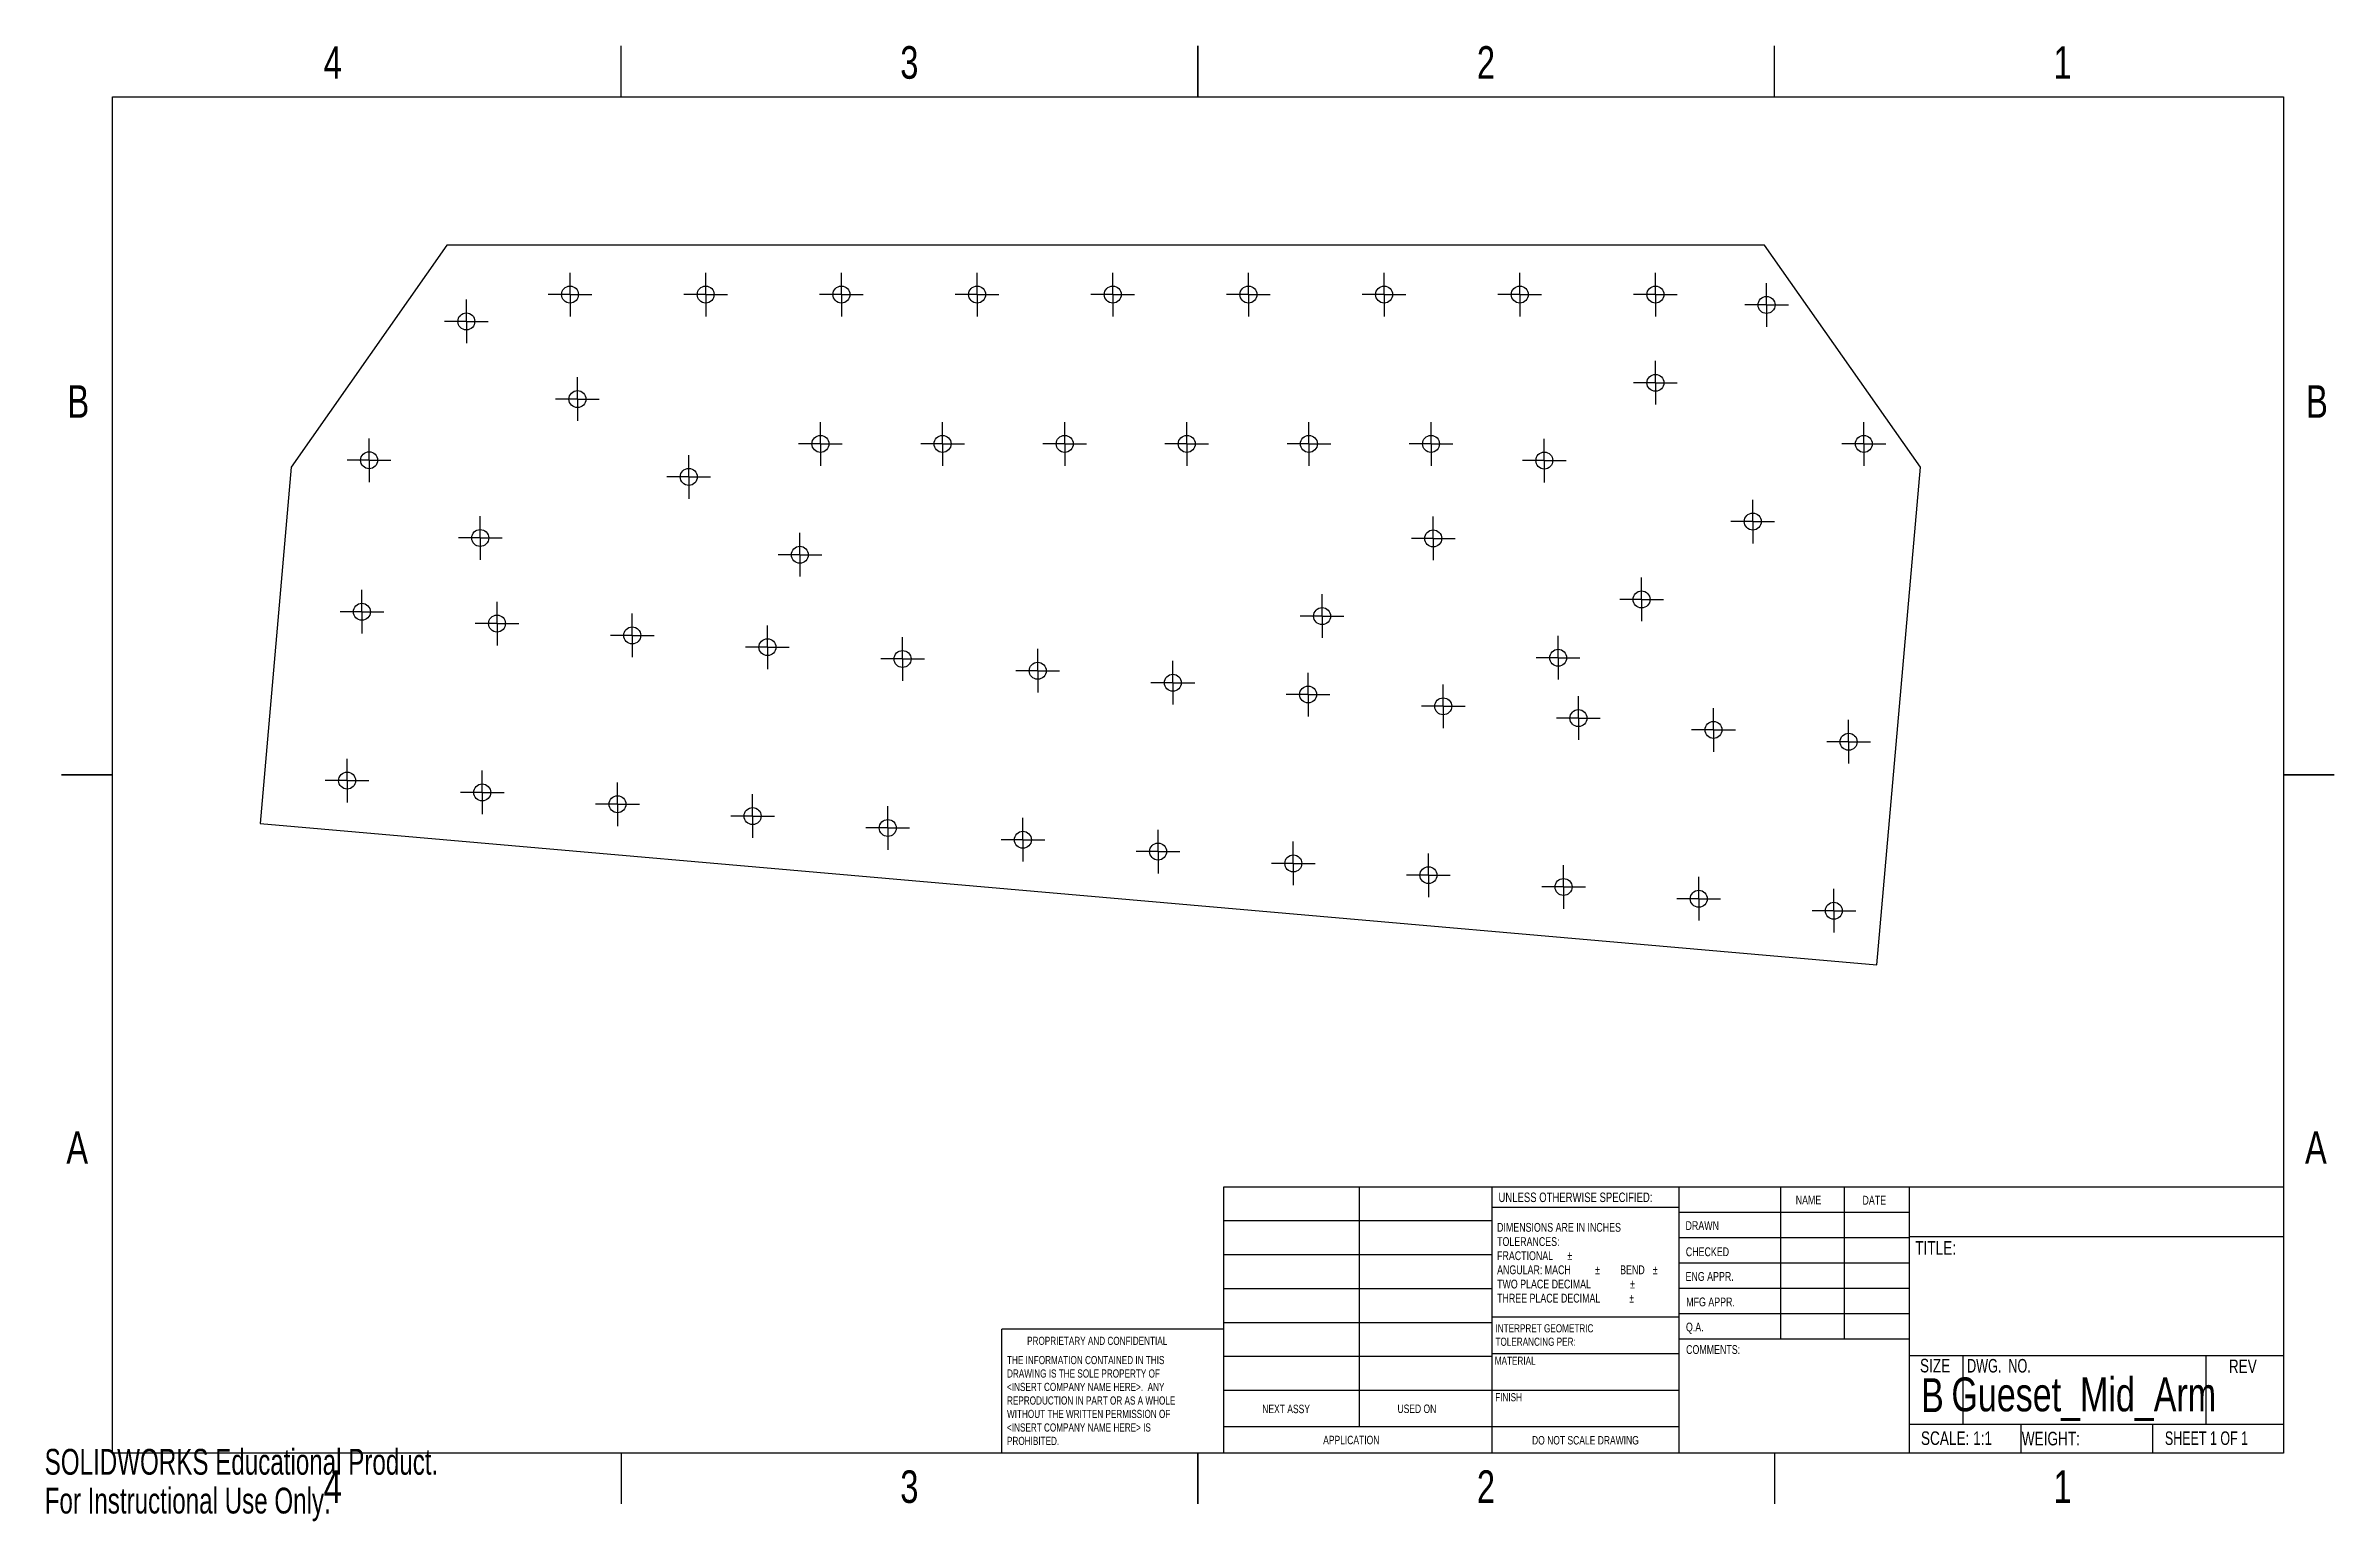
# Model space of a CAD drawing. Extents: x 0 to 16.9, y 0 to 10.9.
import ezdxf

# ---------------------------------------------------------------- set-up
doc = ezdxf.new("R2010")
doc.units = 0
doc.header["$MEASUREMENT"] = 0
doc.layers.get('0').update_dxf_attribs({"linetype": 'CONTINUOUS'})
doc.styles.add('SLDTEXTSTYLE0', font='TXT', dxfattribs={"width": 0.75})
doc.styles.add('SLDTEXTSTYLE1', font='TXT', dxfattribs={"width": 0.6875})
doc.styles.add('SLDTEXTSTYLE2', font='TXT', dxfattribs={"width": 0.694444})
doc.styles.add('SLDTEXTSTYLE3', font='TXT', dxfattribs={"width": 0.7})

# ---------------------------------------------------------------- blocks, each defined once
blk = doc.blocks.new('SW_NOTE_0')
at = {"color": 0, "linetype": 'CONTINUOUS', "char_height": 0.06, "attachment_point": 1, "style": 'SLDTEXTSTYLE0'}
for s, insert in [('INTERPRET GEOMETRIC', (0, 0.077)), ('TOLERANCING PER:', (0, -0.022))]:
    blk.add_mtext(s, dxfattribs=dict(at, insert=insert))
blk = doc.blocks.new('SW_NOTE_1')
at = {"color": 0, "linetype": 'CONTINUOUS', "char_height": 0.065, "attachment_point": 1, "style": 'SLDTEXTSTYLE0'}
for s, insert in [('DIMENSIONS ARE IN INCHES', (0, 0.084)), ('TOLERANCES:', (0, -0.021)), ('FRACTIONAL', (0, -0.125)), ('%%p', (0.518, -0.125)), ('ANGULAR: MACH', (0, -0.229)), ('TWO PLACE DECIMAL', (0, -0.334)), ('%%p', (0.723, -0.229)), ('BEND', (0.907, -0.229)), ('%%p', (1.148, -0.229)), ('THREE PLACE DECIMAL', (0, -0.438)), ('%%p', (0.974, -0.438)), ('%%p', (0.979, -0.334))]:
    blk.add_mtext(s, dxfattribs=dict(at, insert=insert))
blk = doc.blocks.new('SW_NOTE_2')
at = {"color": 0, "linetype": 'CONTINUOUS', "char_height": 0.06, "attachment_point": 1, "style": 'SLDTEXTSTYLE0'}
for s, insert in [('THE INFORMATION CONTAINED IN THIS', (0, 0.077)), ('<INSERT COMPANY NAME HERE>.  ANY', (0, -0.121)), ('DRAWING IS THE SOLE PROPERTY OF', (0, -0.022)), ('WITHOUT THE WRITTEN PERMISSION OF', (0, -0.32)), ('REPRODUCTION IN PART OR AS A WHOLE', (0, -0.221)), ('<INSERT COMPANY NAME HERE> IS', (0, -0.42)), ('PROHIBITED.', (0, -0.519))]:
    blk.add_mtext(s, dxfattribs=dict(at, insert=insert))
blk = doc.blocks.new('SW_CENTERMARKSYMBOL_0')
at = {"color": 0, "linetype": 'CONTINUOUS'}
for p, q in [((-0.098, 0), (-0.161, 0)), ((0, 0), (-0.098, 0)), ((0, 0.098), (0, 0.161)), ((0, 0), (0, 0.098)), ((0, 0), (0, -0.098)), ((0, 0), (0.098, 0)), ((0.098, 0), (0.161, 0)), ((0, -0.098), (0, -0.161))]:
    blk.add_line(p, q, dxfattribs=at)
blk = doc.blocks.new('SW_CENTERMARKSYMBOL_1')
at = {"color": 0, "linetype": 'CONTINUOUS'}
for p, q in [((-0.098, 0), (-0.161, 0)), ((0, 0), (-0.098, 0)), ((0, 0.098), (0, 0.161)), ((0, 0), (0, 0.098)), ((0, 0), (0, -0.098)), ((0, 0), (0.098, 0)), ((0.098, 0), (0.161, 0)), ((0, -0.098), (0, -0.161))]:
    blk.add_line(p, q, dxfattribs=at)
blk = doc.blocks.new('SW_CENTERMARKSYMBOL_2')
at = {"color": 0, "linetype": 'CONTINUOUS'}
for p, q in [((-0.098, 0), (-0.161, 0)), ((0, 0), (-0.098, 0)), ((0, 0.098), (0, 0.161)), ((0, 0), (0, 0.098)), ((0, 0), (0, -0.098)), ((0, 0), (0.098, 0)), ((0.098, 0), (0.161, 0)), ((0, -0.098), (0, -0.161))]:
    blk.add_line(p, q, dxfattribs=at)
blk = doc.blocks.new('SW_CENTERMARKSYMBOL_3')
at = {"color": 0, "linetype": 'CONTINUOUS'}
for p, q in [((-0.098, 0), (-0.161, 0)), ((0, 0), (-0.098, 0)), ((0, 0.098), (0, 0.161)), ((0, 0), (0, 0.098)), ((0, 0), (0, -0.098)), ((0, 0), (0.098, 0)), ((0.098, 0), (0.161, 0)), ((0, -0.098), (0, -0.161))]:
    blk.add_line(p, q, dxfattribs=at)
blk = doc.blocks.new('SW_CENTERMARKSYMBOL_4')
at = {"color": 0, "linetype": 'CONTINUOUS'}
for p, q in [((-0.098, 0), (-0.161, 0)), ((0, 0), (-0.098, 0)), ((0, 0.098), (0, 0.161)), ((0, 0), (0, 0.098)), ((0, 0), (0, -0.098)), ((0, 0), (0.098, 0)), ((0.098, 0), (0.161, 0)), ((0, -0.098), (0, -0.161))]:
    blk.add_line(p, q, dxfattribs=at)
blk = doc.blocks.new('SW_CENTERMARKSYMBOL_5')
at = {"color": 0, "linetype": 'CONTINUOUS'}
for p, q in [((-0.098, 0), (-0.161, 0)), ((0, 0), (-0.098, 0)), ((0, 0.098), (0, 0.161)), ((0, 0), (0, 0.098)), ((0, 0), (0, -0.098)), ((0, 0), (0.098, 0)), ((0.098, 0), (0.161, 0)), ((0, -0.098), (0, -0.161))]:
    blk.add_line(p, q, dxfattribs=at)
blk = doc.blocks.new('SW_CENTERMARKSYMBOL_6')
at = {"color": 0, "linetype": 'CONTINUOUS'}
for p, q in [((-0.098, 0), (-0.161, 0)), ((0, 0), (-0.098, 0)), ((0, 0.098), (0, 0.161)), ((0, 0), (0, 0.098)), ((0, 0), (0, -0.098)), ((0, 0), (0.098, 0)), ((0.098, 0), (0.161, 0)), ((0, -0.098), (0, -0.161))]:
    blk.add_line(p, q, dxfattribs=at)
blk = doc.blocks.new('SW_CENTERMARKSYMBOL_7')
at = {"color": 0, "linetype": 'CONTINUOUS'}
for p, q in [((-0.098, 0), (-0.161, 0)), ((0, 0), (-0.098, 0)), ((0, 0.098), (0, 0.161)), ((0, 0), (0, 0.098)), ((0, 0), (0, -0.098)), ((0, 0), (0.098, 0)), ((0.098, 0), (0.161, 0)), ((0, -0.098), (0, -0.161))]:
    blk.add_line(p, q, dxfattribs=at)
blk = doc.blocks.new('SW_CENTERMARKSYMBOL_8')
at = {"color": 0, "linetype": 'CONTINUOUS'}
for p, q in [((-0.098, 0), (-0.161, 0)), ((0, 0), (-0.098, 0)), ((0, 0.098), (0, 0.161)), ((0, 0), (0, 0.098)), ((0, 0), (0, -0.098)), ((0, 0), (0.098, 0)), ((0.098, 0), (0.161, 0)), ((0, -0.098), (0, -0.161))]:
    blk.add_line(p, q, dxfattribs=at)
blk = doc.blocks.new('SW_CENTERMARKSYMBOL_9')
at = {"color": 0, "linetype": 'CONTINUOUS'}
for p, q in [((-0.098, 0), (-0.161, 0)), ((0, 0), (-0.098, 0)), ((0, 0.098), (0, 0.161)), ((0, 0), (0, 0.098)), ((0, 0), (0, -0.098)), ((0, 0), (0.098, 0)), ((0.098, 0), (0.161, 0)), ((0, -0.098), (0, -0.161))]:
    blk.add_line(p, q, dxfattribs=at)
blk = doc.blocks.new('SW_CENTERMARKSYMBOL_10')
at = {"color": 0, "linetype": 'CONTINUOUS'}
for p, q in [((-0.098, 0), (-0.161, 0)), ((0, 0), (-0.098, 0)), ((0, 0.098), (0, 0.161)), ((0, 0), (0, 0.098)), ((0, 0), (0, -0.098)), ((0, 0), (0.098, 0)), ((0.098, 0), (0.161, 0)), ((0, -0.098), (0, -0.161))]:
    blk.add_line(p, q, dxfattribs=at)
blk = doc.blocks.new('SW_CENTERMARKSYMBOL_11')
at = {"color": 0, "linetype": 'CONTINUOUS'}
for p, q in [((-0.098, 0), (-0.161, 0)), ((0, 0), (-0.098, 0)), ((0, 0.098), (0, 0.161)), ((0, 0), (0, 0.098)), ((0, 0), (0, -0.098)), ((0, 0), (0.098, 0)), ((0.098, 0), (0.161, 0)), ((0, -0.098), (0, -0.161))]:
    blk.add_line(p, q, dxfattribs=at)
blk = doc.blocks.new('SW_CENTERMARKSYMBOL_12')
at = {"color": 0, "linetype": 'CONTINUOUS'}
for p, q in [((-0.098, 0), (-0.161, 0)), ((0, 0), (-0.098, 0)), ((0, 0.098), (0, 0.161)), ((0, 0), (0, 0.098)), ((0, 0), (0, -0.098)), ((0, 0), (0.098, 0)), ((0.098, 0), (0.161, 0)), ((0, -0.098), (0, -0.161))]:
    blk.add_line(p, q, dxfattribs=at)
blk = doc.blocks.new('SW_CENTERMARKSYMBOL_13')
at = {"color": 0, "linetype": 'CONTINUOUS'}
for p, q in [((-0.098, 0), (-0.161, 0)), ((0, 0), (-0.098, 0)), ((0, 0.098), (0, 0.161)), ((0, 0), (0, 0.098)), ((0, 0), (0, -0.098)), ((0, 0), (0.098, 0)), ((0.098, 0), (0.161, 0)), ((0, -0.098), (0, -0.161))]:
    blk.add_line(p, q, dxfattribs=at)
blk = doc.blocks.new('SW_CENTERMARKSYMBOL_14')
at = {"color": 0, "linetype": 'CONTINUOUS'}
for p, q in [((-0.098, 0), (-0.161, 0)), ((0, 0), (-0.098, 0)), ((0, 0.098), (0, 0.161)), ((0, 0), (0, 0.098)), ((0, 0), (0, -0.098)), ((0, 0), (0.098, 0)), ((0.098, 0), (0.161, 0)), ((0, -0.098), (0, -0.161))]:
    blk.add_line(p, q, dxfattribs=at)
blk = doc.blocks.new('SW_CENTERMARKSYMBOL_15')
at = {"color": 0, "linetype": 'CONTINUOUS'}
for p, q in [((-0.098, 0), (-0.161, 0)), ((0, 0), (-0.098, 0)), ((0, 0.098), (0, 0.161)), ((0, 0), (0, 0.098)), ((0, 0), (0, -0.098)), ((0, 0), (0.098, 0)), ((0.098, 0), (0.161, 0)), ((0, -0.098), (0, -0.161))]:
    blk.add_line(p, q, dxfattribs=at)
blk = doc.blocks.new('SW_CENTERMARKSYMBOL_16')
at = {"color": 0, "linetype": 'CONTINUOUS'}
for p, q in [((-0.098, 0), (-0.161, 0)), ((0, 0), (-0.098, 0)), ((0, 0.098), (0, 0.161)), ((0, 0), (0, 0.098)), ((0, 0), (0, -0.098)), ((0, 0), (0.098, 0)), ((0.098, 0), (0.161, 0)), ((0, -0.098), (0, -0.161))]:
    blk.add_line(p, q, dxfattribs=at)
blk = doc.blocks.new('SW_CENTERMARKSYMBOL_17')
at = {"color": 0, "linetype": 'CONTINUOUS'}
for p, q in [((-0.098, 0), (-0.161, 0)), ((0, 0), (-0.098, 0)), ((0, 0.098), (0, 0.161)), ((0, 0), (0, 0.098)), ((0, 0), (0, -0.098)), ((0, 0), (0.098, 0)), ((0.098, 0), (0.161, 0)), ((0, -0.098), (0, -0.161))]:
    blk.add_line(p, q, dxfattribs=at)
blk = doc.blocks.new('SW_CENTERMARKSYMBOL_18')
at = {"color": 0, "linetype": 'CONTINUOUS'}
for p, q in [((-0.098, 0), (-0.161, 0)), ((0, 0), (-0.098, 0)), ((0, 0.098), (0, 0.161)), ((0, 0), (0, 0.098)), ((0, 0), (0, -0.098)), ((0, 0), (0.098, 0)), ((0.098, 0), (0.161, 0)), ((0, -0.098), (0, -0.161))]:
    blk.add_line(p, q, dxfattribs=at)
blk = doc.blocks.new('SW_CENTERMARKSYMBOL_19')
at = {"color": 0, "linetype": 'CONTINUOUS'}
for p, q in [((-0.098, 0), (-0.161, 0)), ((0, 0), (-0.098, 0)), ((0, 0.098), (0, 0.161)), ((0, 0), (0, 0.098)), ((0, 0), (0, -0.098)), ((0, 0), (0.098, 0)), ((0.098, 0), (0.161, 0)), ((0, -0.098), (0, -0.161))]:
    blk.add_line(p, q, dxfattribs=at)
blk = doc.blocks.new('SW_CENTERMARKSYMBOL_20')
at = {"color": 0, "linetype": 'CONTINUOUS'}
for p, q in [((-0.098, 0), (-0.161, 0)), ((0, 0), (-0.098, 0)), ((0, 0.098), (0, 0.161)), ((0, 0), (0, 0.098)), ((0, 0), (0, -0.098)), ((0, 0), (0.098, 0)), ((0.098, 0), (0.161, 0)), ((0, -0.098), (0, -0.161))]:
    blk.add_line(p, q, dxfattribs=at)
blk = doc.blocks.new('SW_CENTERMARKSYMBOL_21')
at = {"color": 0, "linetype": 'CONTINUOUS'}
for p, q in [((-0.098, 0), (-0.161, 0)), ((0, 0), (-0.098, 0)), ((0, 0.098), (0, 0.161)), ((0, 0), (0, 0.098)), ((0, 0), (0, -0.098)), ((0, 0), (0.098, 0)), ((0.098, 0), (0.161, 0)), ((0, -0.098), (0, -0.161))]:
    blk.add_line(p, q, dxfattribs=at)
blk = doc.blocks.new('SW_CENTERMARKSYMBOL_22')
at = {"color": 0, "linetype": 'CONTINUOUS'}
for p, q in [((-0.098, 0), (-0.161, 0)), ((0, 0), (-0.098, 0)), ((0, 0.098), (0, 0.161)), ((0, 0), (0, 0.098)), ((0, 0), (0, -0.098)), ((0, 0), (0.098, 0)), ((0.098, 0), (0.161, 0)), ((0, -0.098), (0, -0.161))]:
    blk.add_line(p, q, dxfattribs=at)
blk = doc.blocks.new('SW_CENTERMARKSYMBOL_23')
at = {"color": 0, "linetype": 'CONTINUOUS'}
for p, q in [((-0.098, 0), (-0.161, 0)), ((0, 0), (-0.098, 0)), ((0, 0.098), (0, 0.161)), ((0, 0), (0, 0.098)), ((0, 0), (0, -0.098)), ((0, 0), (0.098, 0)), ((0.098, 0), (0.161, 0)), ((0, -0.098), (0, -0.161))]:
    blk.add_line(p, q, dxfattribs=at)
blk = doc.blocks.new('SW_CENTERMARKSYMBOL_24')
at = {"color": 0, "linetype": 'CONTINUOUS'}
for p, q in [((-0.098, 0), (-0.161, 0)), ((0, 0), (-0.098, 0)), ((0, 0.098), (0, 0.161)), ((0, 0), (0, 0.098)), ((0, 0), (0, -0.098)), ((0, 0), (0.098, 0)), ((0.098, 0), (0.161, 0)), ((0, -0.098), (0, -0.161))]:
    blk.add_line(p, q, dxfattribs=at)
blk = doc.blocks.new('SW_CENTERMARKSYMBOL_25')
at = {"color": 0, "linetype": 'CONTINUOUS'}
for p, q in [((-0.098, 0), (-0.161, 0)), ((0, 0), (-0.098, 0)), ((0, 0.098), (0, 0.161)), ((0, 0), (0, 0.098)), ((0, 0), (0, -0.098)), ((0, 0), (0.098, 0)), ((0.098, 0), (0.161, 0)), ((0, -0.098), (0, -0.161))]:
    blk.add_line(p, q, dxfattribs=at)
blk = doc.blocks.new('SW_CENTERMARKSYMBOL_26')
at = {"color": 0, "linetype": 'CONTINUOUS'}
for p, q in [((-0.098, 0), (-0.161, 0)), ((0, 0), (-0.098, 0)), ((0, 0.098), (0, 0.161)), ((0, 0), (0, 0.098)), ((0, 0), (0, -0.098)), ((0, 0), (0.098, 0)), ((0.098, 0), (0.161, 0)), ((0, -0.098), (0, -0.161))]:
    blk.add_line(p, q, dxfattribs=at)
blk = doc.blocks.new('SW_CENTERMARKSYMBOL_27')
at = {"color": 0, "linetype": 'CONTINUOUS'}
for p, q in [((-0.098, 0), (-0.161, 0)), ((0, 0), (-0.098, 0)), ((0, 0.098), (0, 0.161)), ((0, 0), (0, 0.098)), ((0, 0), (0, -0.098)), ((0, 0), (0.098, 0)), ((0.098, 0), (0.161, 0)), ((0, -0.098), (0, -0.161))]:
    blk.add_line(p, q, dxfattribs=at)
blk = doc.blocks.new('SW_CENTERMARKSYMBOL_28')
at = {"color": 0, "linetype": 'CONTINUOUS'}
for p, q in [((-0.098, 0), (-0.161, 0)), ((0, 0), (-0.098, 0)), ((0, 0.098), (0, 0.161)), ((0, 0), (0, 0.098)), ((0, 0), (0, -0.098)), ((0, 0), (0.098, 0)), ((0.098, 0), (0.161, 0)), ((0, -0.098), (0, -0.161))]:
    blk.add_line(p, q, dxfattribs=at)
blk = doc.blocks.new('SW_CENTERMARKSYMBOL_29')
at = {"color": 0, "linetype": 'CONTINUOUS'}
for p, q in [((-0.098, 0), (-0.161, 0)), ((0, 0), (-0.098, 0)), ((0, 0.098), (0, 0.161)), ((0, 0), (0, 0.098)), ((0, 0), (0, -0.098)), ((0, 0), (0.098, 0)), ((0.098, 0), (0.161, 0)), ((0, -0.098), (0, -0.161))]:
    blk.add_line(p, q, dxfattribs=at)
blk = doc.blocks.new('SW_CENTERMARKSYMBOL_30')
at = {"color": 0, "linetype": 'CONTINUOUS'}
for p, q in [((-0.098, 0), (-0.161, 0)), ((0, 0), (-0.098, 0)), ((0, 0.098), (0, 0.161)), ((0, 0), (0, 0.098)), ((0, 0), (0, -0.098)), ((0, 0), (0.098, 0)), ((0.098, 0), (0.161, 0)), ((0, -0.098), (0, -0.161))]:
    blk.add_line(p, q, dxfattribs=at)
blk = doc.blocks.new('SW_CENTERMARKSYMBOL_31')
at = {"color": 0, "linetype": 'CONTINUOUS'}
for p, q in [((-0.098, 0), (-0.161, 0)), ((0, 0), (-0.098, 0)), ((0, 0.098), (0, 0.161)), ((0, 0), (0, 0.098)), ((0, 0), (0, -0.098)), ((0, 0), (0.098, 0)), ((0.098, 0), (0.161, 0)), ((0, -0.098), (0, -0.161))]:
    blk.add_line(p, q, dxfattribs=at)
blk = doc.blocks.new('SW_CENTERMARKSYMBOL_32')
at = {"color": 0, "linetype": 'CONTINUOUS'}
for p, q in [((-0.098, 0), (-0.161, 0)), ((0, 0), (-0.098, 0)), ((0, 0.098), (0, 0.161)), ((0, 0), (0, 0.098)), ((0, 0), (0, -0.098)), ((0, 0), (0.098, 0)), ((0.098, 0), (0.161, 0)), ((0, -0.098), (0, -0.161))]:
    blk.add_line(p, q, dxfattribs=at)
blk = doc.blocks.new('SW_CENTERMARKSYMBOL_33')
at = {"color": 0, "linetype": 'CONTINUOUS'}
for p, q in [((-0.098, 0), (-0.161, 0)), ((0, 0), (-0.098, 0)), ((0, 0.098), (0, 0.161)), ((0, 0), (0, 0.098)), ((0, 0), (0, -0.098)), ((0, 0), (0.098, 0)), ((0.098, 0), (0.161, 0)), ((0, -0.098), (0, -0.161))]:
    blk.add_line(p, q, dxfattribs=at)
blk = doc.blocks.new('SW_CENTERMARKSYMBOL_34')
at = {"color": 0, "linetype": 'CONTINUOUS'}
for p, q in [((-0.098, 0), (-0.161, 0)), ((0, 0), (-0.098, 0)), ((0, 0.098), (0, 0.161)), ((0, 0), (0, 0.098)), ((0, 0), (0, -0.098)), ((0, 0), (0.098, 0)), ((0.098, 0), (0.161, 0)), ((0, -0.098), (0, -0.161))]:
    blk.add_line(p, q, dxfattribs=at)
blk = doc.blocks.new('SW_CENTERMARKSYMBOL_35')
at = {"color": 0, "linetype": 'CONTINUOUS'}
for p, q in [((-0.098, 0), (-0.161, 0)), ((0, 0), (-0.098, 0)), ((0, 0.098), (0, 0.161)), ((0, 0), (0, 0.098)), ((0, 0), (0, -0.098)), ((0, 0), (0.098, 0)), ((0.098, 0), (0.161, 0)), ((0, -0.098), (0, -0.161))]:
    blk.add_line(p, q, dxfattribs=at)
blk = doc.blocks.new('SW_CENTERMARKSYMBOL_36')
at = {"color": 0, "linetype": 'CONTINUOUS'}
for p, q in [((-0.098, 0), (-0.161, 0)), ((0, 0), (-0.098, 0)), ((0, 0.098), (0, 0.161)), ((0, 0), (0, 0.098)), ((0, 0), (0, -0.098)), ((0, 0), (0.098, 0)), ((0.098, 0), (0.161, 0)), ((0, -0.098), (0, -0.161))]:
    blk.add_line(p, q, dxfattribs=at)
blk = doc.blocks.new('SW_CENTERMARKSYMBOL_37')
at = {"color": 0, "linetype": 'CONTINUOUS'}
for p, q in [((-0.098, 0), (-0.161, 0)), ((0, 0), (-0.098, 0)), ((0, 0.098), (0, 0.161)), ((0, 0), (0, 0.098)), ((0, 0), (0, -0.098)), ((0, 0), (0.098, 0)), ((0.098, 0), (0.161, 0)), ((0, -0.098), (0, -0.161))]:
    blk.add_line(p, q, dxfattribs=at)
blk = doc.blocks.new('SW_CENTERMARKSYMBOL_38')
at = {"color": 0, "linetype": 'CONTINUOUS'}
for p, q in [((-0.098, 0), (-0.161, 0)), ((0, 0), (-0.098, 0)), ((0, 0.098), (0, 0.161)), ((0, 0), (0, 0.098)), ((0, 0), (0, -0.098)), ((0, 0), (0.098, 0)), ((0.098, 0), (0.161, 0)), ((0, -0.098), (0, -0.161))]:
    blk.add_line(p, q, dxfattribs=at)
blk = doc.blocks.new('SW_CENTERMARKSYMBOL_39')
at = {"color": 0, "linetype": 'CONTINUOUS'}
for p, q in [((-0.098, 0), (-0.161, 0)), ((0, 0), (-0.098, 0)), ((0, 0.098), (0, 0.161)), ((0, 0), (0, 0.098)), ((0, 0), (0, -0.098)), ((0, 0), (0.098, 0)), ((0.098, 0), (0.161, 0)), ((0, -0.098), (0, -0.161))]:
    blk.add_line(p, q, dxfattribs=at)
blk = doc.blocks.new('SW_CENTERMARKSYMBOL_40')
at = {"color": 0, "linetype": 'CONTINUOUS'}
for p, q in [((-0.098, 0), (-0.161, 0)), ((0, 0), (-0.098, 0)), ((0, 0.098), (0, 0.161)), ((0, 0), (0, 0.098)), ((0, 0), (0, -0.098)), ((0, 0), (0.098, 0)), ((0.098, 0), (0.161, 0)), ((0, -0.098), (0, -0.161))]:
    blk.add_line(p, q, dxfattribs=at)
blk = doc.blocks.new('SW_CENTERMARKSYMBOL_41')
at = {"color": 0, "linetype": 'CONTINUOUS'}
for p, q in [((-0.098, 0), (-0.161, 0)), ((0, 0), (-0.098, 0)), ((0, 0.098), (0, 0.161)), ((0, 0), (0, 0.098)), ((0, 0), (0, -0.098)), ((0, 0), (0.098, 0)), ((0.098, 0), (0.161, 0)), ((0, -0.098), (0, -0.161))]:
    blk.add_line(p, q, dxfattribs=at)
blk = doc.blocks.new('SW_CENTERMARKSYMBOL_42')
at = {"color": 0, "linetype": 'CONTINUOUS'}
for p, q in [((-0.098, 0), (-0.161, 0)), ((0, 0), (-0.098, 0)), ((0, 0.098), (0, 0.161)), ((0, 0), (0, 0.098)), ((0, 0), (0, -0.098)), ((0, 0), (0.098, 0)), ((0.098, 0), (0.161, 0)), ((0, -0.098), (0, -0.161))]:
    blk.add_line(p, q, dxfattribs=at)
blk = doc.blocks.new('SW_CENTERMARKSYMBOL_43')
at = {"color": 0, "linetype": 'CONTINUOUS'}
for p, q in [((-0.098, 0), (-0.161, 0)), ((0, 0), (-0.098, 0)), ((0, 0.098), (0, 0.161)), ((0, 0), (0, 0.098)), ((0, 0), (0, -0.098)), ((0, 0), (0.098, 0)), ((0.098, 0), (0.161, 0)), ((0, -0.098), (0, -0.161))]:
    blk.add_line(p, q, dxfattribs=at)
blk = doc.blocks.new('SW_CENTERMARKSYMBOL_44')
at = {"color": 0, "linetype": 'CONTINUOUS'}
for p, q in [((-0.098, 0), (-0.161, 0)), ((0, 0), (-0.098, 0)), ((0, 0.098), (0, 0.161)), ((0, 0), (0, 0.098)), ((0, 0), (0, -0.098)), ((0, 0), (0.098, 0)), ((0.098, 0), (0.161, 0)), ((0, -0.098), (0, -0.161))]:
    blk.add_line(p, q, dxfattribs=at)
blk = doc.blocks.new('SW_CENTERMARKSYMBOL_45')
at = {"color": 0, "linetype": 'CONTINUOUS'}
for p, q in [((-0.098, 0), (-0.161, 0)), ((0, 0), (-0.098, 0)), ((0, 0.098), (0, 0.161)), ((0, 0), (0, 0.098)), ((0, 0), (0, -0.098)), ((0, 0), (0.098, 0)), ((0.098, 0), (0.161, 0)), ((0, -0.098), (0, -0.161))]:
    blk.add_line(p, q, dxfattribs=at)
blk = doc.blocks.new('SW_CENTERMARKSYMBOL_46')
at = {"color": 0, "linetype": 'CONTINUOUS'}
for p, q in [((-0.098, 0), (-0.161, 0)), ((0, 0), (-0.098, 0)), ((0, 0.098), (0, 0.161)), ((0, 0), (0, 0.098)), ((0, 0), (0, -0.098)), ((0, 0), (0.098, 0)), ((0.098, 0), (0.161, 0)), ((0, -0.098), (0, -0.161))]:
    blk.add_line(p, q, dxfattribs=at)
blk = doc.blocks.new('SW_CENTERMARKSYMBOL_47')
at = {"color": 0, "linetype": 'CONTINUOUS'}
for p, q in [((-0.098, 0), (-0.161, 0)), ((0, 0), (-0.098, 0)), ((0, 0.098), (0, 0.161)), ((0, 0), (0, 0.098)), ((0, 0), (0, -0.098)), ((0, 0), (0.098, 0)), ((0.098, 0), (0.161, 0)), ((0, -0.098), (0, -0.161))]:
    blk.add_line(p, q, dxfattribs=at)
blk = doc.blocks.new('SW_CENTERMARKSYMBOL_48')
at = {"color": 0, "linetype": 'CONTINUOUS'}
for p, q in [((-0.098, 0), (-0.161, 0)), ((0, 0), (-0.098, 0)), ((0, 0.098), (0, 0.161)), ((0, 0), (0, 0.098)), ((0, 0), (0, -0.098)), ((0, 0), (0.098, 0)), ((0.098, 0), (0.161, 0)), ((0, -0.098), (0, -0.161))]:
    blk.add_line(p, q, dxfattribs=at)
blk = doc.blocks.new('SW_CENTERMARKSYMBOL_49')
at = {"color": 0, "linetype": 'CONTINUOUS'}
for p, q in [((-0.098, 0), (-0.161, 0)), ((0, 0), (-0.098, 0)), ((0, 0.098), (0, 0.161)), ((0, 0), (0, 0.098)), ((0, 0), (0, -0.098)), ((0, 0), (0.098, 0)), ((0.098, 0), (0.161, 0)), ((0, -0.098), (0, -0.161))]:
    blk.add_line(p, q, dxfattribs=at)
blk = doc.blocks.new('SW_CENTERMARKSYMBOL_50')
at = {"color": 0, "linetype": 'CONTINUOUS'}
for p, q in [((-0.098, 0), (-0.161, 0)), ((0, 0), (-0.098, 0)), ((0, 0.098), (0, 0.161)), ((0, 0), (0, 0.098)), ((0, 0), (0, -0.098)), ((0, 0), (0.098, 0)), ((0.098, 0), (0.161, 0)), ((0, -0.098), (0, -0.161))]:
    blk.add_line(p, q, dxfattribs=at)
blk = doc.blocks.new('SW_CENTERMARKSYMBOL_51')
at = {"color": 0, "linetype": 'CONTINUOUS'}
for p, q in [((-0.098, 0), (-0.161, 0)), ((0, 0), (-0.098, 0)), ((0, 0.098), (0, 0.161)), ((0, 0), (0, 0.098)), ((0, 0), (0, -0.098)), ((0, 0), (0.098, 0)), ((0.098, 0), (0.161, 0)), ((0, -0.098), (0, -0.161))]:
    blk.add_line(p, q, dxfattribs=at)
blk = doc.blocks.new('SW_CENTERMARKSYMBOL_52')
at = {"color": 0, "linetype": 'CONTINUOUS'}
for p, q in [((-0.098, 0), (-0.161, 0)), ((0, 0), (-0.098, 0)), ((0, 0.098), (0, 0.161)), ((0, 0), (0, 0.098)), ((0, 0), (0, -0.098)), ((0, 0), (0.098, 0)), ((0.098, 0), (0.161, 0)), ((0, -0.098), (0, -0.161))]:
    blk.add_line(p, q, dxfattribs=at)
blk = doc.blocks.new('SW_CENTERMARKSYMBOL_53')
at = {"color": 0, "linetype": 'CONTINUOUS'}
for p, q in [((-0.098, 0), (-0.161, 0)), ((0, 0), (-0.098, 0)), ((0, 0.098), (0, 0.161)), ((0, 0), (0, 0.098)), ((0, 0), (0, -0.098)), ((0, 0), (0.098, 0)), ((0.098, 0), (0.161, 0)), ((0, -0.098), (0, -0.161))]:
    blk.add_line(p, q, dxfattribs=at)

msp = doc.modelspace()

# ---------------------------------------------------------------- linework, layer by layer
at = {"color": 7, "linetype": 'CONTINUOUS'}
for p, q in [((4.25, 10.5), (4.25, 10.875)), ((8.5, 10.5), (8.5, 10.875)), ((8.5, 10.875), (8.5, 10.5)), ((12.75, 10.5), (12.75, 10.875)), ((0.5, 0.5), (0.5, 10.5)), ((0.5, 10.5), (16.5, 10.5)), ((16.5, 10.5), (16.5, 0.5)), ((2.965, 9.406), (1.818, 7.768)), ((12.677, 9.406), (2.965, 9.406)), ((13.825, 7.768), (12.677, 9.406)), ((1.818, 7.768), (1.588, 5.143)), ((13.504, 4.1), (13.825, 7.768)), ((0.5, 5.5), (0.125, 5.5)), ((0.125, 5.5), (0.5, 5.5)), ((16.5, 5.5), (16.875, 5.5)), ((16.875, 5.5), (16.5, 5.5)), ((1.588, 5.143), (13.504, 4.1)), ((8.691, 2.464), (16.5, 2.464)), ((8.691, 0.5), (8.691, 2.464)), ((9.689, 2.464), (9.689, 0.696)), ((10.668, 0.5), (10.668, 2.464)), ((12.045, 2.464), (12.045, 0.5)), ((12.794, 2.464), (12.794, 1.339)), ((13.262, 2.464), (13.262, 1.339)), ((13.741, 2.464), (13.741, 0.5)), ((8.691, 2.214), (10.668, 2.214)), ((12.045, 2.31), (10.668, 2.31)), ((12.045, 2.277), (13.741, 2.277)), ((12.045, 2.089), (13.741, 2.089)), ((13.741, 2.097), (16.5, 2.097)), ((8.691, 1.964), (10.668, 1.964)), ((12.045, 1.902), (13.741, 1.902)), ((8.691, 1.714), (10.668, 1.714)), ((13.741, 1.714), (12.045, 1.714)), ((13.741, 1.527), (12.045, 1.527)), ((7.054, 0.5), (7.054, 1.414)), ((8.691, 1.414), (7.054, 1.414)), ((8.691, 1.464), (10.668, 1.464)), ((10.668, 1.504), (12.05, 1.504)), ((8.691, 1.214), (10.668, 1.214)), ((10.668, 1.234), (12.05, 1.234)), ((13.741, 1.339), (12.05, 1.339)), ((13.741, 1.22), (16.5, 1.22)), ((14.137, 1.22), (14.137, 0.713)), ((15.928, 1.22), (15.928, 0.713)), ((8.691, 0.964), (10.668, 0.964)), ((10.668, 0.964), (12.045, 0.964)), ((8.691, 0.696), (12.045, 0.696)), ((13.741, 0.713), (16.5, 0.713)), ((14.564, 0.713), (14.564, 0.5)), ((15.536, 0.713), (15.536, 0.5)), ((16.5, 0.5), (0.5, 0.5)), ((4.25, 0.5), (4.25, 0.125)), ((8.5, 0.5), (8.5, 0.125)), ((8.5, 0.125), (8.5, 0.5)), ((12.75, 0.5), (12.75, 0.125))]:
    msp.add_line(p, q, dxfattribs=at)
for centre in [(3.872, 9.042), (4.872, 9.042), (5.872, 9.042), (6.872, 9.042), (7.872, 9.042), (8.872, 9.042), (9.872, 9.042), (10.872, 9.042), (11.872, 9.042), (12.691, 8.965), (3.108, 8.844), (11.872, 8.391), (3.927, 8.271), (5.718, 7.941), (6.618, 7.941), (7.518, 7.941), (8.418, 7.941), (9.318, 7.941), (10.218, 7.941), (13.408, 7.941), (2.391, 7.82), (4.747, 7.697), (11.053, 7.818), (12.589, 7.368), (3.21, 7.247), (10.234, 7.244), (5.566, 7.123), (2.338, 6.703), (11.77, 6.794), (3.334, 6.616), (4.331, 6.529), (9.415, 6.671), (5.327, 6.442), (6.323, 6.355), (11.155, 6.364), (7.319, 6.268), (8.315, 6.18), (9.312, 6.093), (10.308, 6.006), (11.304, 5.919), (12.3, 5.832), (13.296, 5.745), (2.229, 5.458), (3.225, 5.371), (4.222, 5.284), (5.218, 5.197), (6.214, 5.109), (7.21, 5.022), (8.206, 4.935), (9.203, 4.848), (10.199, 4.761), (11.195, 4.674), (12.191, 4.587), (13.187, 4.499)]:
    msp.add_circle(centre, 0.0625, dxfattribs=at)

# ---------------------------------------------------------------- block references
for name, p in [('SW_CENTERMARKSYMBOL_29', (3.872, 9.042)), ('SW_CENTERMARKSYMBOL_28', (4.872, 9.042)), ('SW_CENTERMARKSYMBOL_27', (5.872, 9.042)), ('SW_CENTERMARKSYMBOL_53', (6.872, 9.042)), ('SW_CENTERMARKSYMBOL_52', (7.872, 9.042)), ('SW_CENTERMARKSYMBOL_51', (8.872, 9.042)), ('SW_CENTERMARKSYMBOL_50', (9.872, 9.042)), ('SW_CENTERMARKSYMBOL_49', (10.872, 9.042)), ('SW_CENTERMARKSYMBOL_47', (11.872, 9.042)), ('SW_CENTERMARKSYMBOL_46', (12.691, 8.965)), ('SW_CENTERMARKSYMBOL_33', (3.108, 8.844)), ('SW_CENTERMARKSYMBOL_45', (11.872, 8.391)), ('SW_CENTERMARKSYMBOL_37', (3.927, 8.271)), ('SW_CENTERMARKSYMBOL_39', (5.718, 7.941)), ('SW_CENTERMARKSYMBOL_40', (6.618, 7.941)), ('SW_CENTERMARKSYMBOL_30', (7.518, 7.941)), ('SW_CENTERMARKSYMBOL_31', (8.418, 7.941)), ('SW_CENTERMARKSYMBOL_32', (9.318, 7.941)), ('SW_CENTERMARKSYMBOL_48', (10.218, 7.941)), ('SW_CENTERMARKSYMBOL_16', (13.408, 7.941)), ('SW_CENTERMARKSYMBOL_38', (2.391, 7.82)), ('SW_CENTERMARKSYMBOL_44', (11.053, 7.818)), ('SW_CENTERMARKSYMBOL_36', (4.747, 7.697)), ('SW_CENTERMARKSYMBOL_9', (12.589, 7.368)), ('SW_CENTERMARKSYMBOL_34', (3.21, 7.247)), ('SW_CENTERMARKSYMBOL_35', (5.566, 7.123)), ('SW_CENTERMARKSYMBOL_43', (10.234, 7.244)), ('SW_CENTERMARKSYMBOL_10', (11.77, 6.794)), ('SW_CENTERMARKSYMBOL_7', (2.338, 6.703)), ('SW_CENTERMARKSYMBOL_11', (3.334, 6.616)), ('SW_CENTERMARKSYMBOL_42', (9.415, 6.671)), ('SW_CENTERMARKSYMBOL_12', (4.331, 6.529)), ('SW_CENTERMARKSYMBOL_13', (5.327, 6.442)), ('SW_CENTERMARKSYMBOL_6', (6.323, 6.355)), ('SW_CENTERMARKSYMBOL_5', (7.319, 6.268)), ('SW_CENTERMARKSYMBOL_41', (11.155, 6.364)), ('SW_CENTERMARKSYMBOL_4', (8.315, 6.18)), ('SW_CENTERMARKSYMBOL_3', (9.312, 6.093)), ('SW_CENTERMARKSYMBOL_2', (10.308, 6.006)), ('SW_CENTERMARKSYMBOL_1', (11.304, 5.919)), ('SW_CENTERMARKSYMBOL_23', (12.3, 5.832)), ('SW_CENTERMARKSYMBOL_8', (13.296, 5.745)), ('SW_CENTERMARKSYMBOL_22', (2.229, 5.458)), ('SW_CENTERMARKSYMBOL_21', (3.225, 5.371)), ('SW_CENTERMARKSYMBOL_20', (4.222, 5.284)), ('SW_CENTERMARKSYMBOL_24', (5.218, 5.197)), ('SW_CENTERMARKSYMBOL_25', (6.214, 5.109)), ('SW_CENTERMARKSYMBOL_26', (7.21, 5.022)), ('SW_CENTERMARKSYMBOL_14', (8.206, 4.935)), ('SW_CENTERMARKSYMBOL_17', (9.203, 4.848)), ('SW_CENTERMARKSYMBOL_18', (10.199, 4.761)), ('SW_CENTERMARKSYMBOL_19', (11.195, 4.674)), ('SW_CENTERMARKSYMBOL_0', (12.191, 4.587)), ('SW_CENTERMARKSYMBOL_15', (13.187, 4.499)), ('SW_NOTE_1', (10.705, 2.113)), ('SW_NOTE_0', (10.693, 1.373)), ('SW_NOTE_2', (7.093, 1.139))]:
    msp.add_blockref(name, p, dxfattribs=at)

# ---------------------------------------------------------------- texts
for s, insert, char_height, attachment_point, style in [('4', (2.123, 10.873), 0.24, 2, 'SLDTEXTSTYLE0'), ('3', (6.373, 10.873), 0.24, 2, 'SLDTEXTSTYLE0'), ('2', (10.623, 10.873), 0.24, 2, 'SLDTEXTSTYLE0'), ('1', (14.873, 10.873), 0.24, 2, 'SLDTEXTSTYLE0'), ('B', (0.248, 8.373), 0.24, 2, 'SLDTEXTSTYLE0'), ('B', (16.748, 8.373), 0.24, 2, 'SLDTEXTSTYLE0'), ('A', (0.24, 2.873), 0.24, 2, 'SLDTEXTSTYLE0'), ('A', (16.74, 2.873), 0.24, 2, 'SLDTEXTSTYLE0'), ('UNLESS OTHERWISE SPECIFIED:', (10.715, 2.421), 0.07, 1, 'SLDTEXTSTYLE0'), ('NAME', (12.906, 2.399), 0.065, 1, 'SLDTEXTSTYLE0'), ('DATE', (13.398, 2.397), 0.065, 1, 'SLDTEXTSTYLE0'), ('DRAWN', (12.094, 2.21), 0.065, 1, 'SLDTEXTSTYLE0'), ('TITLE:', (13.787, 2.063), 0.1, 1, 'SLDTEXTSTYLE0'), ('CHECKED', (12.096, 2.017), 0.065, 1, 'SLDTEXTSTYLE0'), ('ENG APPR.', (12.094, 1.835), 0.065, 1, 'SLDTEXTSTYLE0'), ('MFG APPR.', (12.099, 1.647), 0.065, 1, 'SLDTEXTSTYLE0'), ('PROPRIETARY AND CONFIDENTIAL', (7.241, 1.358), 0.06, 1, 'SLDTEXTSTYLE0'), ('Q.A.', (12.097, 1.462), 0.065, 1, 'SLDTEXTSTYLE0'), ('MATERIAL', (10.688, 1.211), 0.06, 1, 'SLDTEXTSTYLE0'), ('COMMENTS:', (12.098, 1.296), 0.065, 1, 'SLDTEXTSTYLE0'), ('SIZE', (13.822, 1.195), 0.1, 1, 'SLDTEXTSTYLE0'), ('DWG.  NO.', (14.169, 1.194), 0.1, 1, 'SLDTEXTSTYLE2'), ('REV', (16.098, 1.19), 0.1, 1, 'SLDTEXTSTYLE0'), ('B', (13.83, 1.052), 0.25, 1, 'SLDTEXTSTYLE0'), ('Gueset_Mid_Arm', (15.029, 1.058), 0.25, 2, 'SLDTEXTSTYLE0'), ('NEXT ASSY', (8.974, 0.857), 0.0625, 1, 'SLDTEXTSTYLE0'), ('USED ON', (9.971, 0.858), 0.0625, 1, 'SLDTEXTSTYLE0'), ('FINISH', (10.691, 0.942), 0.06, 1, 'SLDTEXTSTYLE0'), ('SOLIDWORKS Educational Product.', (0, 0.531), 0.1903, 1, 'SLDTEXTSTYLE3'), ('APPLICATION', (9.423, 0.628), 0.0625, 1, 'SLDTEXTSTYLE0'), ('DO NOT SCALE DRAWING', (11.356, 0.626), 0.0625, 2, 'SLDTEXTSTYLE0'), ('SCALE: 1:1', (13.829, 0.66), 0.1, 1, 'SLDTEXTSTYLE0'), ('WEIGHT:', (14.572, 0.657), 0.1, 1, 'SLDTEXTSTYLE0'), ('SHEET 1 OF 1', (15.627, 0.66), 0.1, 1, 'SLDTEXTSTYLE1'), ('4', (2.123, 0.373), 0.24, 2, 'SLDTEXTSTYLE0'), ('3', (6.373, 0.373), 0.24, 2, 'SLDTEXTSTYLE0'), ('2', (10.623, 0.373), 0.24, 2, 'SLDTEXTSTYLE0'), ('1', (14.873, 0.373), 0.24, 2, 'SLDTEXTSTYLE0'), ('For Instructional Use Only.', (0, 0.245), 0.1903, 1, 'SLDTEXTSTYLE3')]:
    msp.add_mtext(s, dxfattribs=dict(at, insert=insert, char_height=char_height, attachment_point=attachment_point, style=style))

doc.saveas('drawing.dxf')
